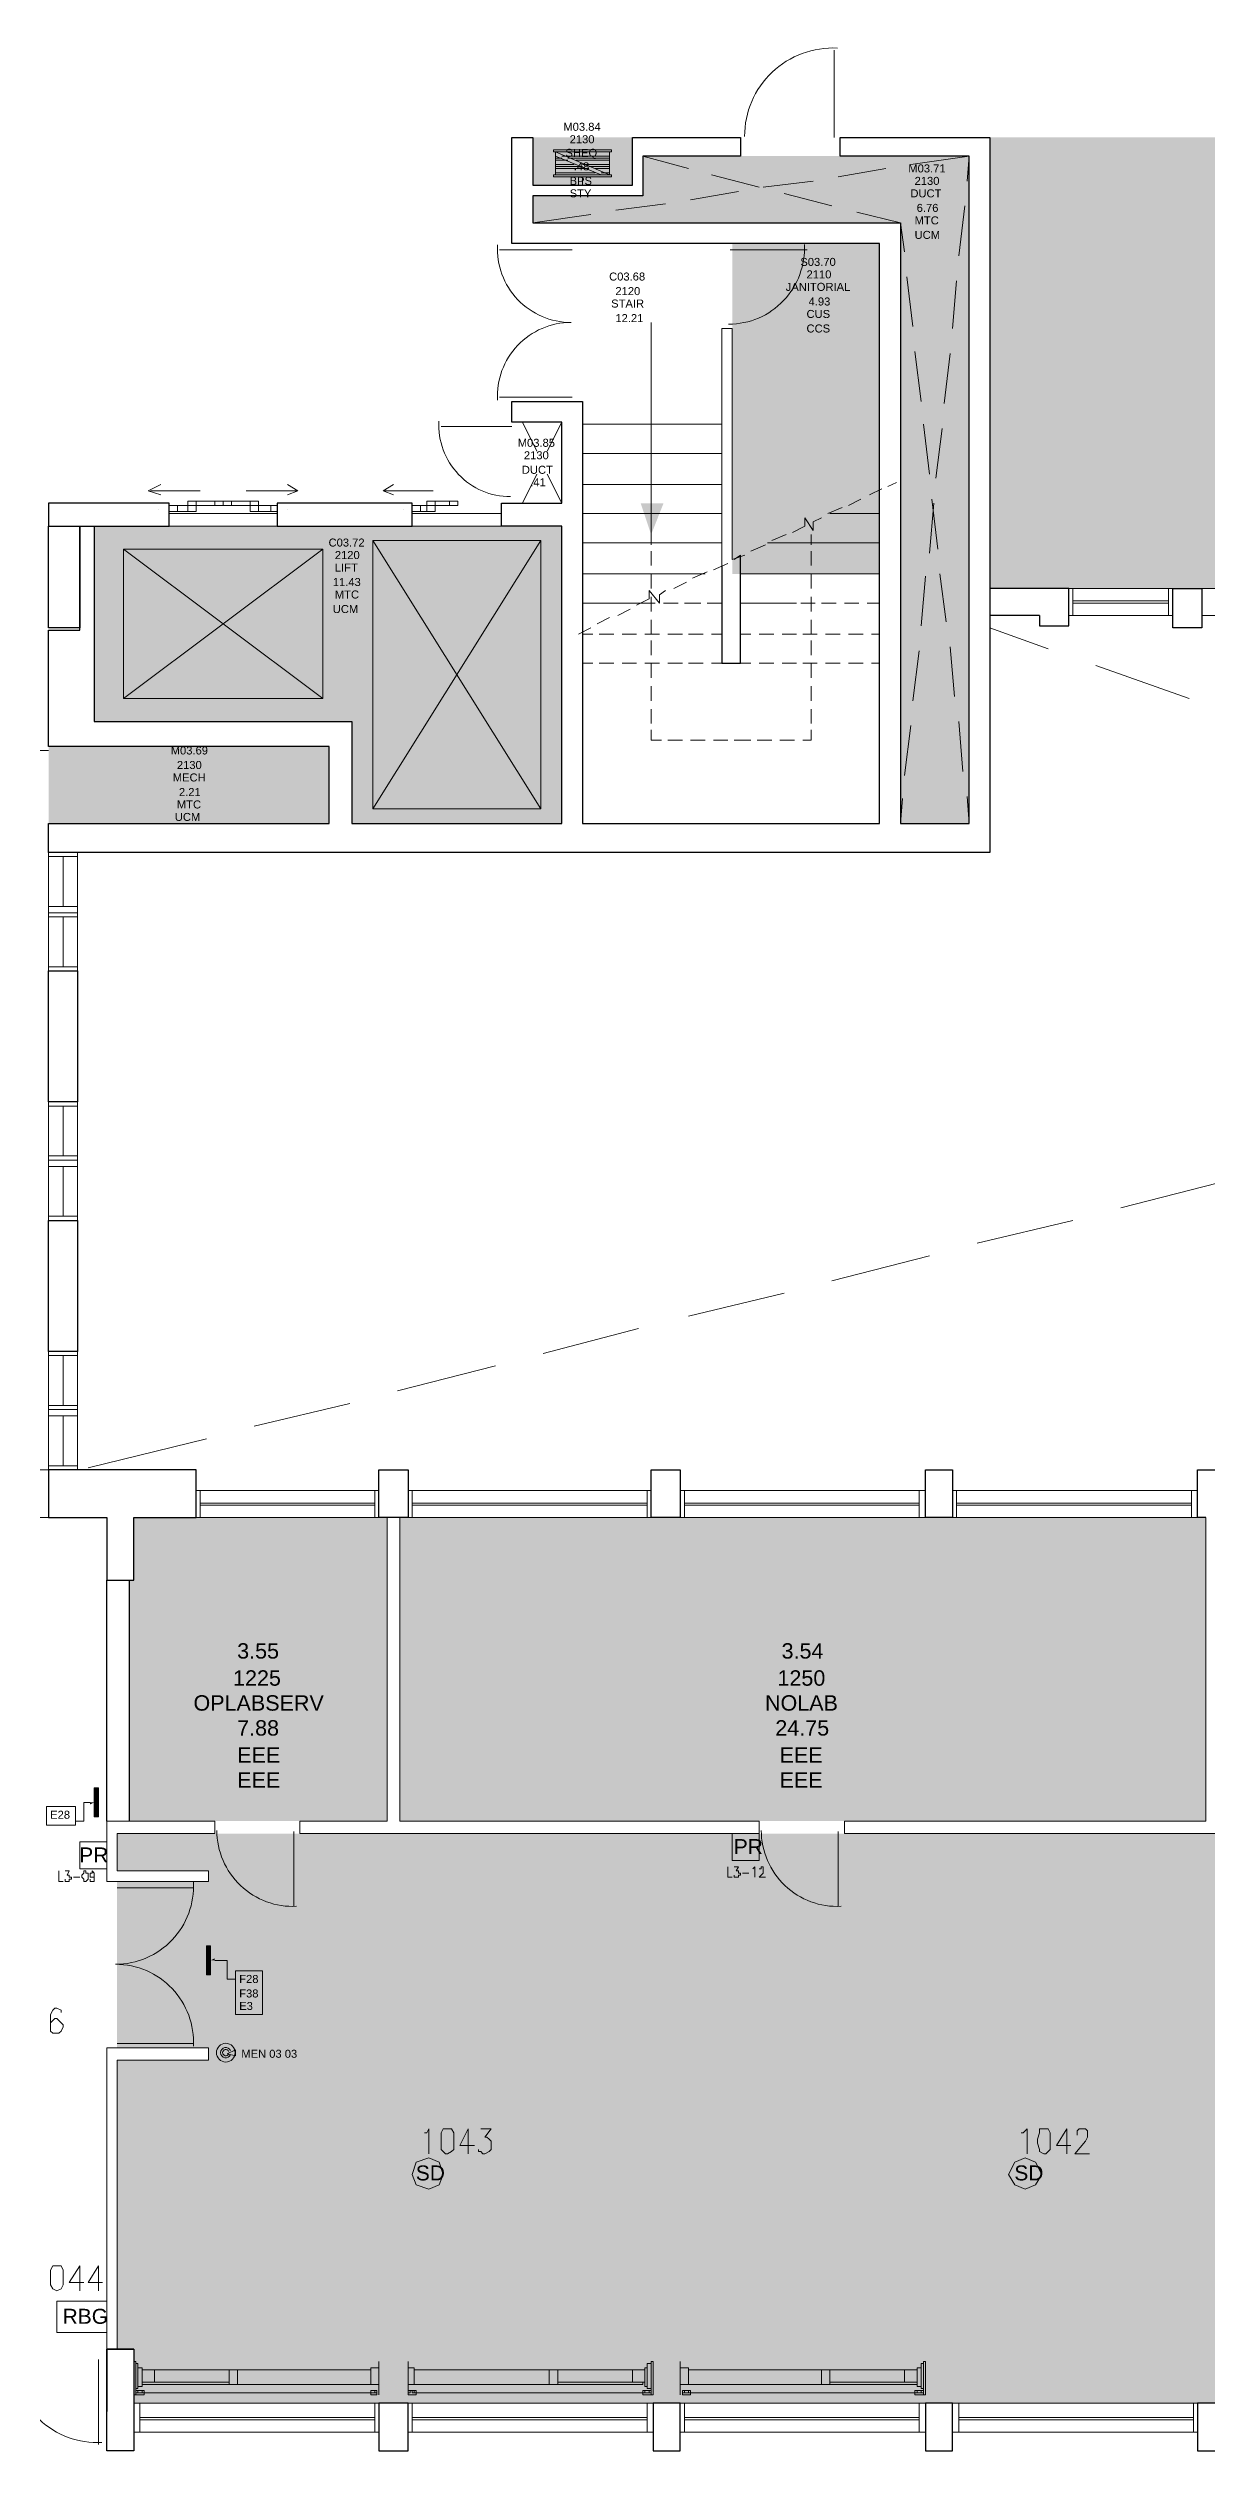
# Model space of a CAD drawing. Header units: millimetres. Extents: x 0.4 to 92.5, y -0.1 to 46.4.
# Drawn here: x 44.24 to 56.04, y 2.71 to 27.18 of the extents above; entities that cross this region are included whole.
import ezdxf

# ---------------------------------------------------------------- set-up
doc = ezdxf.new("R2010")
doc.units = ezdxf.units.MM
for name, color, linetype, true_color in [('PDF_0', 7, 'Continuous', 0xed1f24), ('PDF_014403$_ps_FIRE_ALARM', 7, 'Continuous', 0x37dd00), ('PDF_014403$HL-TMP', 7, 'Continuous', 0x99cde0)]:
    doc.layers.add(name, color=color, linetype=linetype, true_color=true_color)
for name, color, linetype in [('PDF_014403$_ps_TEXTBOLD$FIRE', 2, 'Continuous'), ('PDF_014403$BL', 7, 'Continuous'), ('PDF_014403$BL-ABOVE', 7, 'Continuous'), ('PDF_014403$DR', 7, 'Continuous'), ('PDF_014403$EQ', 7, 'Continuous'), ('PDF_014403$FI', 7, 'Continuous'), ('PDF_014403$FI-DSG', 7, 'Continuous'), ('PDF_014403$PL-STAIR', 7, 'Continuous'), ('PDF_014403$WA', 7, 'Continuous'), ('PDF_014403$WA-COL', 7, 'Continuous'), ('PDF_014403$WA-EXT', 7, 'Continuous'), ('PDF_014403$WN', 7, 'Continuous'), ('PDF_Text', 7, 'Continuous')]:
    doc.layers.add(name, color=color, linetype=linetype)
doc.styles.add('PDF ArialMT', font='arial.ttf')

msp = doc.modelspace()

# ---------------------------------------------------------------- linework, layer by layer
at = {"layer": 'PDF_0', "color": 7, "lineweight": 0}
for points in [[(48.117, 5.379), (48.223, 5.421), (48.265, 5.527), (48.223, 5.654), (48.117, 5.697), (47.99, 5.654), (47.948, 5.527), (47.99, 5.421)], [(54.192, 5.379), (54.298, 5.421), (54.362, 5.527), (54.298, 5.654), (54.192, 5.697), (54.086, 5.654), (54.023, 5.527), (54.086, 5.421)]]:
    msp.add_lwpolyline(points, close=True, dxfattribs=at)
at = {"layer": 'PDF_014403$_ps_FIRE_ALARM', "lineweight": 0}
for points in [[(44.836, 8.639), (44.836, 8.914), (44.561, 8.914), (44.561, 8.639)], [(51.483, 8.724), (51.483, 8.999), (51.208, 8.999), (51.208, 8.724)], [(44.836, 3.919), (44.836, 4.236), (44.328, 4.236), (44.328, 3.919)]]:
    msp.add_lwpolyline(points, close=True, dxfattribs=at)
at = {"layer": 'PDF_014403$_ps_TEXTBOLD$FIRE', "lineweight": 20}
for points in [[(44.349, 8.618), (44.349, 8.512), (44.392, 8.512)], [(44.413, 8.618), (44.455, 8.618), (44.434, 8.575), (44.455, 8.575), (44.455, 8.554), (44.476, 8.554), (44.476, 8.533), (44.455, 8.533), (44.455, 8.512), (44.434, 8.512), (44.413, 8.512), (44.413, 8.533)], [(44.709, 8.575), (44.709, 8.554), (44.688, 8.554), (44.667, 8.554), (44.667, 8.575), (44.667, 8.597), (44.688, 8.597), (44.688, 8.618), (44.709, 8.597), (44.709, 8.575), (44.709, 8.554), (44.709, 8.533), (44.709, 8.512), (44.688, 8.512), (44.667, 8.512), (44.667, 8.533)], [(51.165, 8.66), (51.165, 8.554), (51.208, 8.554)], [(51.229, 8.66), (51.271, 8.66), (51.25, 8.618), (51.271, 8.618), (51.271, 8.597), (51.292, 8.597), (51.292, 8.575), (51.271, 8.575), (51.271, 8.554), (51.25, 8.554), (51.229, 8.554), (51.229, 8.575)], [(51.313, 8.597), (51.377, 8.597)], [(51.419, 8.639), (51.44, 8.66), (51.44, 8.554)], [(51.483, 8.639), (51.504, 8.639), (51.504, 8.66), (51.525, 8.66), (51.525, 8.639), (51.525, 8.618), (51.525, 8.597), (51.483, 8.554), (51.546, 8.554)], [(44.498, 8.554), (44.561, 8.554)], [(44.371, 7.178), (44.371, 7.199), (44.328, 7.221), (44.307, 7.221), (44.286, 7.199), (44.265, 7.157), (44.265, 7.094), (44.265, 7.051), (44.265, 6.988), (44.286, 6.967), (44.307, 6.967), (44.328, 6.967), (44.349, 6.967), (44.371, 6.988), (44.392, 7.03), (44.392, 7.051), (44.371, 7.072), (44.349, 7.094), (44.328, 7.115), (44.307, 7.115), (44.286, 7.094), (44.265, 7.072), (44.265, 7.051)], [(48.075, 5.951), (48.096, 5.951), (48.117, 5.993), (48.117, 5.739)], [(48.519, 5.739), (48.519, 5.993), (48.435, 5.824), (48.583, 5.824)], [(48.646, 5.993), (48.752, 5.993), (48.689, 5.908), (48.71, 5.908), (48.731, 5.887), (48.752, 5.866), (48.752, 5.845), (48.752, 5.824), (48.752, 5.781), (48.731, 5.76), (48.689, 5.739), (48.668, 5.739), (48.646, 5.76), (48.625, 5.76), (48.625, 5.781)], [(54.15, 5.951), (54.171, 5.951), (54.213, 5.993), (54.213, 5.739)], [(54.616, 5.739), (54.616, 5.993), (54.51, 5.824), (54.658, 5.824)], [(54.721, 5.929), (54.721, 5.951), (54.721, 5.972), (54.743, 5.993), (54.764, 5.993), (54.785, 5.993), (54.806, 5.993), (54.827, 5.972), (54.827, 5.951), (54.827, 5.929), (54.827, 5.908), (54.806, 5.866), (54.7, 5.739), (54.848, 5.739)], [(44.561, 4.342), (44.561, 4.596), (44.455, 4.427), (44.603, 4.427)], [(44.752, 4.342), (44.752, 4.596), (44.646, 4.427), (44.794, 4.427)]]:
    msp.add_lwpolyline(points, dxfattribs=at)
for points in [[(44.603, 8.618), (44.603, 8.597), (44.582, 8.575), (44.582, 8.554), (44.603, 8.533), (44.603, 8.512), (44.625, 8.512), (44.646, 8.533), (44.646, 8.554), (44.646, 8.575), (44.646, 8.597), (44.625, 8.597), (44.625, 8.618)], [(48.287, 5.993), (48.265, 5.993), (48.244, 5.951), (48.244, 5.887), (48.244, 5.845), (48.244, 5.781), (48.265, 5.76), (48.287, 5.739), (48.308, 5.739), (48.35, 5.76), (48.371, 5.781), (48.371, 5.845), (48.371, 5.887), (48.371, 5.951), (48.35, 5.993), (48.308, 5.993)], [(54.383, 5.993), (54.34, 5.993), (54.34, 5.951), (54.319, 5.887), (54.319, 5.845), (54.34, 5.781), (54.34, 5.76), (54.383, 5.739), (54.404, 5.739), (54.425, 5.76), (54.446, 5.781), (54.446, 5.845), (54.446, 5.887), (54.446, 5.951), (54.425, 5.993), (54.404, 5.993)], [(44.328, 4.596), (44.286, 4.596), (44.265, 4.554), (44.265, 4.49), (44.265, 4.448), (44.265, 4.405), (44.286, 4.363), (44.328, 4.342), (44.371, 4.363), (44.392, 4.405), (44.392, 4.448), (44.392, 4.49), (44.392, 4.554), (44.371, 4.596)]]:
    msp.add_lwpolyline(points, close=True, dxfattribs=at)
at = {"layer": 'PDF_014403$BL', "lineweight": 9}
for points in [[(50.297, 26.081), (50.763, 25.954)], [(52.287, 25.869), (52.774, 25.954)], [(53.028, 25.996), (53.621, 26.081), (53.6, 25.827)], [(50.784, 25.636), (51.271, 25.721)], [(50.996, 25.89), (51.483, 25.763)], [(51.525, 25.763), (52.033, 25.827)], [(51.737, 25.7), (52.224, 25.573)], [(49.176, 25.403), (49.768, 25.488)], [(50.022, 25.53), (50.53, 25.594)], [(52.478, 25.509), (52.922, 25.403), (52.964, 25.107)], [(53.578, 25.573), (53.515, 25.065)], [(53.049, 24.345), (52.986, 24.853)], [(53.494, 24.811), (53.451, 24.324)], [(53.134, 23.583), (53.07, 24.091)], [(53.43, 24.07), (53.367, 23.562)], [(49.07, 23.371), (49.218, 23.075)], [(49.472, 23.371), (49.324, 23.075)], [(53.219, 22.842), (53.155, 23.35)], [(53.346, 23.308), (53.282, 22.8)], [(49.218, 22.842), (49.07, 22.546)], [(49.324, 22.842), (49.472, 22.546)], [(53.261, 22.546), (53.219, 22.038)], [(53.303, 22.08), (53.24, 22.588)], [(45.471, 22.44), (46.572, 22.44)], [(45.471, 22.313), (46.572, 22.313)], [(47.948, 22.44), (48.858, 22.44)], [(47.948, 22.313), (48.858, 22.313)], [(53.176, 21.805), (53.134, 21.297)], [(53.388, 21.339), (53.324, 21.826)], [(55.695, 21.678), (54.637, 21.678)], [(58.235, 21.678), (55.991, 21.678)], [(54.637, 21.403), (55.695, 21.403)], [(55.991, 21.403), (58.235, 21.403)], [(53.473, 20.577), (53.43, 21.085)], [(53.832, 21.276), (54.425, 21.064)], [(53.113, 21.043), (53.049, 20.535)], [(54.912, 20.895), (55.864, 20.556)], [(53.557, 19.815), (53.515, 20.323)], [(53.028, 20.281), (52.964, 19.773)], [(52.943, 19.54), (52.922, 19.286)], [(53.621, 19.286), (53.6, 19.561)], [(44.244, 18.99), (44.244, 18.376), (44.244, 17.783)], [(44.54, 17.783), (44.54, 18.376), (44.54, 18.99)], [(44.244, 16.45), (44.244, 15.857), (44.244, 15.243)], [(44.54, 15.243), (44.54, 15.857), (44.54, 16.45)], [(55.166, 15.37), (56.161, 15.624)], [(53.705, 15.01), (54.679, 15.243)], [(52.224, 14.629), (53.219, 14.883)], [(50.763, 14.269), (51.737, 14.502)], [(49.281, 13.888), (50.255, 14.142)], [(44.244, 13.909), (44.244, 13.317), (44.244, 12.703)], [(44.54, 12.703), (44.54, 13.317), (44.54, 13.909)], [(47.8, 13.507), (48.795, 13.761)], [(46.339, 13.147), (47.313, 13.38)], [(44.646, 12.724), (45.852, 13.02)], [(47.609, 12.491), (45.747, 12.491)], [(50.382, 12.491), (47.906, 12.491)], [(53.176, 12.491), (50.678, 12.491)], [(55.949, 12.491), (53.451, 12.491)], [(45.747, 12.216), (47.609, 12.216)], [(47.906, 12.216), (50.382, 12.216)], [(50.678, 12.216), (53.176, 12.216)], [(53.451, 12.216), (55.949, 12.216)], [(47.609, 3.199), (45.111, 3.199)], [(50.403, 3.199), (47.906, 3.199)], [(53.176, 3.199), (50.678, 3.199)], [(55.949, 3.199), (53.451, 3.199)], [(45.111, 2.903), (47.609, 2.903)], [(47.906, 2.903), (50.403, 2.903)], [(50.678, 2.903), (53.176, 2.903)], [(53.451, 2.903), (55.949, 2.903)]]:
    msp.add_lwpolyline(points, dxfattribs=at)
at = {"layer": 'PDF_014403$BL-ABOVE', "lineweight": 9}
for points in [[(44.244, 12.703), (44.117, 12.703)], [(44.244, 12.216), (44.117, 12.216)]]:
    msp.add_lwpolyline(points, dxfattribs=at)
at = {"layer": 'PDF_014403$DR', "lineweight": 0}
for points in [[(52.245, 26.271), (52.245, 27.16), (52.245, 26.271)], [(49.578, 25.128), (48.837, 25.128), (49.578, 25.128)], [(51.186, 25.128), (51.97, 25.128), (51.186, 25.128)], [(49.578, 23.625), (48.837, 23.625), (49.578, 23.625)], [(48.964, 23.329), (48.244, 23.329), (48.964, 23.329)], [(45.387, 22.63), (45.26, 22.673), (45.387, 22.736)], [(45.281, 22.673), (45.789, 22.673)], [(45.662, 22.524), (45.556, 22.524)], [(45.747, 22.567), (45.937, 22.567)], [(45.937, 22.524), (45.747, 22.524)], [(46.297, 22.567), (46.106, 22.567)], [(46.106, 22.524), (46.297, 22.524)], [(46.678, 22.63), (46.784, 22.673), (46.255, 22.673)], [(46.382, 22.524), (46.509, 22.524)], [(46.784, 22.673), (46.678, 22.736)], [(47.652, 22.673), (47.757, 22.736)], [(47.757, 22.63), (47.652, 22.673), (48.16, 22.673)], [(48.096, 22.524), (48.033, 22.524)], [(48.181, 22.567), (48.329, 22.567)], [(48.329, 22.524), (48.181, 22.524)], [(45.365, 22.482), (45.365, 22.482)], [(45.556, 22.461), (45.662, 22.461)], [(46.509, 22.461), (46.382, 22.461)], [(46.678, 22.482), (46.678, 22.482)], [(47.863, 22.482), (47.863, 22.482)], [(48.033, 22.461), (48.096, 22.461)], [(44.244, 20.027), (43.545, 20.027), (44.244, 20.027)], [(46.741, 9.02), (46.741, 8.258), (46.741, 9.02)], [(52.287, 9.02), (52.287, 8.258), (52.287, 9.02)], [(44.942, 8.448), (45.725, 8.448), (44.942, 8.448)], [(44.942, 6.861), (45.725, 6.861), (44.942, 6.861)], [(44.752, 3.643), (44.752, 2.776), (44.752, 3.643)]]:
    msp.add_lwpolyline(points, dxfattribs=at)
for points in [[(48.817, 25.177, 0.429411), (49.567, 24.387, 0.429411), (48.817, 23.597)], [(45.719, 6.833, 0.429403), (44.927, 7.668, 0.429403), (45.719, 8.503)], [(42.982, 2.798, 0.429403), (43.884, 3.654, 0.429403), (44.785, 2.798)]]:
    msp.add_lwpolyline(points, format="xyb", dxfattribs=at)
for points in [[(45.471, 22.461), (45.556, 22.461), (45.556, 22.524), (45.471, 22.524)], [(45.662, 22.524), (45.747, 22.524), (45.747, 22.567), (45.662, 22.567)], [(45.662, 22.461), (45.747, 22.461), (45.747, 22.524), (45.662, 22.524)], [(45.937, 22.524), (46.022, 22.524), (46.022, 22.567), (45.937, 22.567)], [(46.106, 22.524), (46.022, 22.524), (46.022, 22.567), (46.106, 22.567)], [(46.382, 22.524), (46.297, 22.524), (46.297, 22.567), (46.382, 22.567)], [(46.382, 22.461), (46.297, 22.461), (46.297, 22.524), (46.382, 22.524)], [(46.572, 22.461), (46.509, 22.461), (46.509, 22.524), (46.572, 22.524)], [(47.948, 22.461), (48.033, 22.461), (48.033, 22.524), (47.948, 22.524)], [(48.096, 22.524), (48.181, 22.524), (48.181, 22.567), (48.096, 22.567)], [(48.096, 22.461), (48.181, 22.461), (48.181, 22.524), (48.096, 22.524)], [(48.329, 22.524), (48.414, 22.524), (48.414, 22.567), (48.329, 22.567)]]:
    msp.add_lwpolyline(points, close=True, dxfattribs=at)
for centre, radius, start, end in [((52.234, 26.282), 0.9, 87.0437, 179.9995), ((51.171, 25.142), 0.773, 270.0146, 2.9698), ((48.949, 23.343), 0.73, 177.0447, 270), ((46.731, 9.03), 0.773, 179.9993, 272.9553), ((52.277, 9.03), 0.773, 179.9993, 272.9553)]:
    msp.add_arc(centre, radius, start, end, dxfattribs=at)
at = {"layer": 'PDF_014403$EQ', "lineweight": 9}
msp.add_lwpolyline([(45.006, 22.08), (47.038, 22.08), (47.038, 20.556), (45.006, 20.556)], close=True, dxfattribs=at)
for points in [[(47.038, 22.08), (45.006, 20.556)], [(45.006, 22.08), (47.038, 20.556)], [(49.26, 19.434), (47.546, 22.165), (47.546, 19.434), (49.26, 19.434), (49.26, 22.165)], [(47.546, 22.165), (49.26, 22.165), (47.546, 19.434)]]:
    msp.add_lwpolyline(points, dxfattribs=at)
at = {"layer": 'PDF_014403$FI', "lineweight": 9}
for points in [[(49.98, 26.144), (49.98, 26.123), (49.387, 26.123), (49.387, 26.144)], [(49.98, 25.869), (49.387, 25.869), (49.387, 25.89), (49.408, 25.89), (49.959, 25.89), (49.98, 25.89)], [(46.149, 6.734), (46.064, 6.755), (46.149, 6.797)], [(45.111, 3.284), (45.133, 3.284), (45.133, 3.622), (45.111, 3.622)], [(45.196, 3.411), (45.196, 3.389), (47.525, 3.389), (47.525, 3.538), (45.196, 3.538), (45.323, 3.538), (45.323, 3.411)], [(46.085, 3.411), (45.323, 3.411), (45.323, 3.538), (46.085, 3.538)], [(46.085, 3.389), (46.17, 3.389), (46.17, 3.538), (46.085, 3.538)], [(47.525, 3.389), (47.609, 3.389), (47.609, 3.559), (47.525, 3.559)], [(47.969, 3.389), (47.906, 3.389), (47.906, 3.559), (47.969, 3.559)], [(49.43, 3.389), (49.345, 3.389), (49.345, 3.538), (49.43, 3.538)], [(49.43, 3.411), (50.192, 3.411), (50.192, 3.538), (49.43, 3.538)], [(50.403, 3.284), (50.382, 3.284), (50.382, 3.622), (50.403, 3.622)], [(50.763, 3.389), (50.678, 3.389), (50.678, 3.559), (50.763, 3.559)], [(53.092, 3.411), (53.092, 3.389), (50.763, 3.389), (50.763, 3.538), (53.092, 3.538), (52.964, 3.538), (52.964, 3.411)], [(52.202, 3.389), (52.118, 3.389), (52.118, 3.538), (52.202, 3.538)], [(52.202, 3.411), (52.964, 3.411), (52.964, 3.538), (52.202, 3.538)], [(53.176, 3.284), (53.155, 3.284), (53.155, 3.622), (53.176, 3.622)], [(45.196, 3.305), (45.154, 3.305), (45.154, 3.326), (45.196, 3.326), (45.196, 3.305), (45.217, 3.305), (45.217, 3.326), (45.133, 3.326), (45.133, 3.284), (45.217, 3.284), (45.217, 3.305)], [(45.154, 3.305), (45.133, 3.305), (45.133, 3.326), (45.154, 3.326)], [(47.525, 3.305), (47.567, 3.305), (47.567, 3.326), (47.525, 3.326), (47.525, 3.305), (47.525, 3.326), (47.588, 3.326), (47.588, 3.284), (47.525, 3.284)], [(47.567, 3.305), (47.588, 3.305), (47.588, 3.326), (47.567, 3.326)], [(47.969, 3.305), (47.948, 3.305), (47.948, 3.326), (47.969, 3.326), (47.969, 3.305), (47.99, 3.305), (47.99, 3.326), (47.906, 3.326), (47.906, 3.284), (47.99, 3.284), (47.99, 3.305)], [(47.927, 3.305), (47.906, 3.305), (47.906, 3.326), (47.927, 3.326)], [(50.319, 3.305), (50.361, 3.305), (50.361, 3.326), (50.319, 3.326), (50.319, 3.305), (50.297, 3.305), (50.297, 3.326), (50.382, 3.326), (50.382, 3.284), (50.297, 3.284), (50.297, 3.305)], [(50.361, 3.305), (50.382, 3.305), (50.382, 3.326), (50.361, 3.326)], [(50.763, 3.305), (50.721, 3.305), (50.721, 3.326), (50.763, 3.326), (50.763, 3.305), (50.784, 3.305), (50.784, 3.326), (50.7, 3.326), (50.7, 3.284), (50.784, 3.284), (50.784, 3.305)], [(50.721, 3.305), (50.7, 3.305), (50.7, 3.326), (50.721, 3.326)], [(53.092, 3.305), (53.134, 3.305), (53.134, 3.326), (53.092, 3.326), (53.092, 3.305), (53.07, 3.305), (53.07, 3.326), (53.155, 3.326), (53.155, 3.284), (53.07, 3.284), (53.07, 3.305)], [(53.134, 3.305), (53.155, 3.305), (53.155, 3.326), (53.134, 3.326)]]:
    msp.add_lwpolyline(points, close=True, dxfattribs=at)
for points in [[(49.408, 25.89), (49.408, 26.123), (49.959, 26.123), (49.959, 25.89), (49.408, 26.123)], [(49.874, 25.89), (49.408, 26.081)], [(49.408, 26.059), (49.472, 26.059)], [(49.535, 26.038), (49.408, 26.038)], [(49.408, 25.996), (49.599, 25.996)], [(49.684, 25.975), (49.408, 25.975)], [(49.408, 25.954), (49.747, 25.954)], [(49.959, 26.081), (49.472, 26.081)], [(49.535, 26.059), (49.959, 26.059)], [(49.959, 26.038), (49.62, 26.038)], [(49.684, 25.996), (49.959, 25.996)], [(49.959, 25.975), (49.747, 25.975)], [(49.811, 25.954), (49.959, 25.954)], [(49.811, 25.911), (49.408, 25.911)], [(49.684, 25.869), (49.684, 25.784)], [(49.959, 25.911), (49.874, 25.911)], [(45.133, 3.347), (45.154, 3.347), (45.154, 3.601), (45.133, 3.601)], [(45.154, 3.559), (45.196, 3.559), (45.196, 3.368), (45.154, 3.368)], [(46.17, 3.495), (46.17, 3.432)], [(47.609, 3.622), (47.609, 3.284), (47.609, 3.622)], [(47.906, 3.622), (47.906, 3.284), (47.906, 3.622)], [(50.297, 3.411), (50.297, 3.389), (47.969, 3.389), (47.969, 3.538), (50.297, 3.538)], [(49.345, 3.495), (49.345, 3.432)], [(50.319, 3.538), (50.192, 3.538), (50.192, 3.411), (50.319, 3.411)], [(50.34, 3.559), (50.319, 3.559), (50.319, 3.368), (50.34, 3.368)], [(50.382, 3.347), (50.34, 3.347), (50.34, 3.601), (50.382, 3.601)], [(50.678, 3.622), (50.678, 3.284), (50.678, 3.622)], [(52.118, 3.495), (52.118, 3.432)], [(53.134, 3.559), (53.092, 3.559), (53.092, 3.368), (53.134, 3.368)], [(53.155, 3.347), (53.134, 3.347), (53.134, 3.601), (53.155, 3.601)], [(45.217, 3.305), (47.525, 3.305)], [(50.297, 3.305), (47.99, 3.305)], [(53.07, 3.305), (50.784, 3.305)]]:
    msp.add_lwpolyline(points, dxfattribs=at)
msp.add_circle((46.049, 6.768), 0.0953, dxfattribs=at)
msp.add_circle((46.049, 6.768), 0.0953, dxfattribs=at)
for radius, start, end in [(0.0529, 22.7694, 337.2306), (0.0318, 22.7697, 337.2303)]:
    msp.add_arc((46.049, 6.768), radius, start, end, dxfattribs=at)
at = {"layer": 'PDF_014403$FI-DSG', "lineweight": 9}
for points in [[(44.667, 9.316), (44.603, 9.316), (44.603, 9.126), (44.519, 9.126)], [(45.937, 7.707), (46.064, 7.707), (46.064, 7.517), (46.149, 7.517)]]:
    msp.add_lwpolyline(points, dxfattribs=at)
for points in [[(44.752, 9.168), (44.752, 9.464), (44.709, 9.464), (44.709, 9.168)], [(44.222, 9.274), (44.519, 9.274), (44.519, 9.083), (44.222, 9.083)], [(45.895, 7.559), (45.895, 7.856), (45.852, 7.856), (45.852, 7.559)], [(46.149, 7.602), (46.424, 7.602), (46.424, 7.157), (46.149, 7.157)]]:
    msp.add_lwpolyline(points, close=True, dxfattribs=at)
at = {"layer": 'PDF_014403$FI-DSG', "transparency": 33554559}
for points in [[(44.667, 9.316), (44.709, 9.316), (44.667, 9.295)], [(44.752, 9.464), (44.709, 9.464), (44.752, 9.168)], [(44.709, 9.464), (44.752, 9.168), (44.709, 9.168)], [(45.895, 7.856), (45.852, 7.856), (45.895, 7.559)], [(45.852, 7.856), (45.895, 7.559), (45.852, 7.559)], [(45.937, 7.707), (45.895, 7.707), (45.937, 7.729)]]:
    msp.add_solid(points, dxfattribs=at)
at = {"layer": 'PDF_014403$HL-TMP', "color": 73, "true_color": 0x99cc66, "transparency": 33554559}
for points in [[(50.192, 26.271), (49.176, 26.271), (50.192, 25.784)], [(49.176, 26.271), (50.192, 25.784), (49.176, 25.784)]]:
    msp.add_solid(points, dxfattribs=at)
at = {"layer": 'PDF_014403$HL-TMP', "transparency": 33554559}
for points in [[(61.072, 26.271), (53.832, 26.271), (61.072, 21.678)], [(53.832, 26.271), (61.072, 21.678), (53.832, 21.678)]]:
    msp.add_solid(points, dxfattribs=at)
at = {"layer": 'PDF_014403$HL-TMP', "color": 191, "true_color": 0xbb77ff, "transparency": 33554559}
for points in [[(53.621, 26.081), (50.297, 26.081), (53.621, 25.678)], [(50.297, 26.081), (53.621, 25.678), (50.297, 25.678)], [(53.621, 25.678), (49.176, 25.678), (53.621, 25.403)], [(49.176, 25.678), (53.621, 25.403), (49.176, 25.403)], [(53.621, 25.403), (52.922, 25.403), (53.621, 19.286)], [(52.922, 25.403), (53.621, 19.286), (52.922, 19.286)], [(49.472, 22.313), (44.709, 22.313), (49.472, 20.323)], [(44.709, 22.313), (49.472, 20.323), (44.709, 20.323)], [(49.472, 20.323), (47.334, 20.323), (49.472, 19.286)], [(47.334, 20.323), (49.472, 19.286), (47.334, 19.286)], [(47.101, 20.069), (44.244, 20.069), (47.101, 19.286)], [(44.244, 20.069), (47.101, 19.286), (44.244, 19.286)]]:
    msp.add_solid(points, dxfattribs=at)
at = {"layer": 'PDF_014403$HL-TMP', "color": 33, "true_color": 0xff9d3c, "transparency": 33554559}
for points in [[(52.71, 25.192), (51.208, 25.192), (52.71, 21.826)], [(51.208, 25.192), (52.71, 21.826), (51.208, 21.826)]]:
    msp.add_solid(points, dxfattribs=at)
at = {"layer": 'PDF_014403$HL-TMP', "color": 16, "true_color": 0x800000, "transparency": 33554559}
for points in [[(47.694, 12.216), (45.111, 12.216), (47.694, 11.581)], [(45.111, 12.216), (47.694, 11.581), (45.111, 11.581)], [(56.034, 12.216), (47.821, 12.216), (56.034, 9.126)], [(47.821, 12.216), (56.034, 9.126), (47.821, 9.126)], [(45.069, 11.581), (45.111, 11.581), (45.111, 11.581)], [(47.694, 11.581), (45.069, 11.581), (47.694, 9.126)], [(45.069, 11.581), (47.694, 9.126), (45.069, 9.126)], [(45.069, 9.126), (47.694, 9.126), (47.694, 9.126)], [(47.694, 9.126), (47.694, 9.126), (45.069, 9.126)], [(44.942, 8.999), (69.919, 8.999), (69.919, 8.999)], [(69.919, 8.999), (44.942, 8.999), (69.919, 8.618)], [(44.942, 8.999), (69.919, 8.618), (44.942, 8.618)], [(69.919, 8.618), (44.942, 8.618), (45.874, 8.618)], [(44.942, 8.618), (69.919, 8.618), (69.919, 8.618)], [(69.919, 8.618), (45.874, 8.618), (69.919, 8.512)], [(45.874, 8.618), (69.919, 8.512), (45.874, 8.512)], [(69.919, 8.512), (44.942, 8.512), (69.919, 6.818)], [(44.942, 8.512), (69.919, 6.818), (44.942, 6.818)], [(69.919, 6.818), (44.942, 6.818), (45.874, 6.818)], [(44.942, 6.818), (69.919, 6.818), (69.919, 6.818)], [(69.919, 6.691), (44.942, 6.691), (69.919, 3.749)], [(44.942, 6.691), (69.919, 3.749), (44.942, 3.749)], [(69.919, 6.818), (45.874, 6.818), (69.919, 6.691)], [(45.874, 6.818), (69.919, 6.691), (45.874, 6.691)], [(69.919, 3.749), (44.942, 3.749), (45.111, 3.749)], [(44.942, 3.749), (69.919, 3.749), (69.919, 3.749)], [(69.919, 3.749), (45.111, 3.749), (69.919, 3.199)], [(45.111, 3.749), (69.919, 3.199), (45.111, 3.199)]]:
    msp.add_solid(points, dxfattribs=at)
at = {"layer": 'PDF_014403$PL-STAIR', "lineweight": 9}
for points in [[(50.382, 22.122), (50.382, 22.228), (50.382, 23.35), (50.382, 24.387)], [(49.684, 23.35), (51.102, 23.35)], [(49.684, 23.054), (51.102, 23.054)], [(52.88, 22.757), (52.795, 22.715)], [(49.684, 22.736), (51.102, 22.736)], [(52.52, 22.588), (52.393, 22.524)], [(52.732, 22.694), (52.605, 22.63)], [(49.684, 22.44), (51.102, 22.44)], [(52.118, 22.397), (52.033, 22.355), (52.033, 22.27), (51.948, 22.397), (51.948, 22.313), (51.821, 22.249)], [(52.329, 22.503), (52.181, 22.44)], [(52.202, 22.44), (52.71, 22.44)], [(49.684, 22.143), (51.102, 22.143)], [(50.382, 22.059), (50.382, 21.911)], [(51.546, 22.122), (51.398, 22.059)], [(51.567, 22.143), (52.71, 22.143)], [(51.758, 22.228), (51.61, 22.165)], [(52.012, 22.122), (52.012, 22.228)], [(52.012, 21.911), (52.012, 22.059)], [(49.684, 21.826), (50.932, 21.826)], [(50.382, 21.826), (50.382, 21.678)], [(50.954, 21.847), (50.805, 21.784)], [(51.165, 21.932), (51.017, 21.868)], [(51.335, 22.016), (51.208, 21.974)], [(51.292, 22.016), (51.229, 21.974)], [(51.292, 21.826), (52.71, 21.826)], [(52.012, 21.678), (52.012, 21.826)], [(50.53, 21.657), (50.467, 21.614), (50.467, 21.53), (50.361, 21.657), (50.361, 21.572), (50.234, 21.508)], [(50.382, 21.593), (50.382, 21.445)], [(50.742, 21.741), (50.615, 21.678)], [(52.012, 21.445), (52.012, 21.593)], [(49.684, 21.53), (50.276, 21.53), (50.424, 21.53)], [(49.959, 21.381), (49.832, 21.318)], [(50.17, 21.466), (50.043, 21.403)], [(50.382, 21.36), (50.382, 21.212)], [(50.509, 21.53), (50.657, 21.53)], [(50.721, 21.53), (50.89, 21.53)], [(50.954, 21.53), (51.102, 21.53)], [(51.864, 21.53), (51.292, 21.53)], [(51.906, 21.53), (52.054, 21.53)], [(52.012, 21.212), (52.012, 21.36)], [(52.118, 21.53), (52.266, 21.53)], [(52.351, 21.53), (52.499, 21.53)], [(52.583, 21.53), (52.71, 21.53)], [(49.768, 21.276), (49.641, 21.212)], [(49.684, 21.212), (49.789, 21.212)], [(49.853, 21.212), (50.001, 21.212)], [(50.086, 21.212), (50.234, 21.212)], [(50.319, 21.212), (50.467, 21.212)], [(50.382, 21.149), (50.382, 21)], [(50.551, 21.212), (50.7, 21.212)], [(50.763, 21.212), (50.911, 21.212)], [(50.996, 21.212), (51.102, 21.212)], [(51.292, 21.212), (51.398, 21.212)], [(51.483, 21.212), (51.631, 21.212)], [(51.716, 21.212), (51.864, 21.212)], [(51.927, 21.212), (52.075, 21.212)], [(52.012, 21), (52.012, 21.149)], [(52.16, 21.212), (52.308, 21.212)], [(52.393, 21.212), (52.541, 21.212)], [(52.626, 21.212), (52.71, 21.212)], [(49.684, 20.916), (49.789, 20.916)], [(49.853, 20.916), (50.001, 20.916)], [(50.086, 20.916), (50.234, 20.916)], [(50.319, 20.916), (50.467, 20.916)], [(50.382, 20.916), (50.382, 20.768)], [(50.551, 20.916), (50.7, 20.916)], [(50.763, 20.916), (50.911, 20.916)], [(50.996, 20.916), (51.102, 20.916)], [(51.292, 20.916), (51.398, 20.916)], [(51.483, 20.916), (51.631, 20.916)], [(51.716, 20.916), (51.864, 20.916)], [(51.927, 20.916), (52.075, 20.916)], [(52.012, 20.768), (52.012, 20.916)], [(52.16, 20.916), (52.308, 20.916)], [(52.393, 20.916), (52.541, 20.916)], [(52.626, 20.916), (52.71, 20.916)], [(50.382, 20.683), (50.382, 20.535)], [(52.012, 20.535), (52.012, 20.683)], [(50.382, 20.45), (50.382, 20.302)], [(52.012, 20.302), (52.012, 20.45)], [(50.382, 20.238), (50.382, 20.133), (50.488, 20.133)], [(50.551, 20.133), (50.7, 20.133)], [(50.784, 20.133), (50.932, 20.133)], [(51.017, 20.133), (51.165, 20.133)], [(51.229, 20.133), (51.398, 20.133)], [(51.462, 20.133), (51.61, 20.133)], [(51.694, 20.133), (51.843, 20.133)], [(51.927, 20.133), (52.012, 20.133), (52.012, 20.238)]]:
    msp.add_lwpolyline(points, dxfattribs=at)
at = {"layer": 'PDF_014403$PL-STAIR', "transparency": 33554559}
msp.add_solid([(50.276, 22.546), (50.382, 22.228), (50.509, 22.546)], dxfattribs=at)
at = {"layer": 'PDF_014403$WA', "lineweight": 20}
for points in [[(51.102, 21.911), (51.102, 24.324), (51.208, 24.324), (51.208, 21.974)], [(49.684, 19.286), (49.684, 23.583)], [(49.472, 21.276), (49.472, 19.286)], [(56.14, 12.216), (56.14, 9.126), (57.05, 9.126), (57.05, 8.999), (52.351, 8.999), (52.351, 9.126)], [(56.034, 12.216), (56.034, 9.126), (52.351, 9.126), (52.351, 8.999)], [(44.836, 8.512), (45.874, 8.512), (45.874, 8.618), (45.874, 8.512), (44.836, 8.512), (44.836, 9.126), (45.937, 9.126), (45.937, 8.999), (44.942, 8.999), (45.937, 8.999), (45.937, 9.126), (45.069, 9.126)], [(44.836, 3.749), (44.836, 6.818), (45.874, 6.818), (45.874, 6.691), (45.874, 6.818)], [(44.942, 3.749), (44.942, 6.691), (45.874, 6.691)]]:
    msp.add_lwpolyline(points, dxfattribs=at)
for points in [[(46.805, 9.126), (46.805, 8.999), (51.483, 8.999), (51.483, 9.126), (47.821, 9.126), (47.821, 12.216), (47.821, 9.126), (51.483, 9.126), (51.483, 8.999), (46.805, 8.999), (46.805, 9.126), (47.694, 9.126), (47.694, 12.216), (47.694, 9.126)], [(45.874, 8.618), (44.942, 8.618), (44.942, 8.999), (44.942, 8.618)]]:
    msp.add_lwpolyline(points, close=True, dxfattribs=at)
at = {"layer": 'PDF_014403$WA-COL', "lineweight": 25}
for points in [[(44.561, 22.313), (44.561, 21.276), (44.244, 21.276), (44.244, 22.313)], [(55.695, 21.678), (55.991, 21.678), (55.991, 21.276), (55.695, 21.276)], [(47.609, 12.703), (47.906, 12.703), (47.906, 12.216), (47.609, 12.216)], [(50.382, 12.703), (50.678, 12.703), (50.678, 12.216), (50.382, 12.216)], [(53.176, 12.703), (53.451, 12.703), (53.451, 12.216), (53.176, 12.216)], [(47.609, 3.199), (47.609, 2.712), (47.906, 2.712), (47.906, 3.199)], [(50.403, 3.199), (50.403, 2.712), (50.678, 2.712), (50.678, 3.199)], [(53.176, 3.199), (53.176, 2.712), (53.451, 2.712), (53.451, 3.199)], [(55.949, 3.199), (55.949, 2.712), (56.245, 2.712), (56.245, 3.199)]]:
    msp.add_lwpolyline(points, close=True, dxfattribs=at)
for points in [[(54.34, 21.403), (54.34, 21.297), (54.637, 21.297), (54.637, 21.678)], [(44.836, 12.216), (44.836, 11.581), (45.111, 11.581), (45.111, 12.216), (45.747, 12.216), (45.747, 12.703), (44.244, 12.703), (44.244, 12.216), (44.836, 12.216), (44.836, 11.581), (45.111, 11.581)], [(56.034, 12.216), (55.949, 12.216), (55.949, 12.703), (56.224, 12.703), (56.224, 12.216), (56.14, 12.216)], [(45.111, 3.749), (45.111, 2.712), (44.836, 2.712), (44.836, 3.749), (45.111, 3.749), (44.836, 3.749), (44.836, 3.114)]]:
    msp.add_lwpolyline(points, dxfattribs=at)
at = {"layer": 'PDF_014403$WA-EXT', "lineweight": 25}
for points in [[(44.709, 22.313), (44.709, 20.323), (47.334, 20.323), (47.334, 19.286), (49.472, 19.286), (49.472, 22.313), (48.858, 22.313), (48.858, 22.546), (49.472, 22.546), (49.472, 23.371), (48.964, 23.371), (48.964, 23.583), (49.684, 23.583), (49.684, 19.286), (52.71, 19.286), (52.71, 25.192), (48.964, 25.192), (48.964, 26.271), (49.176, 26.271), (49.176, 25.784), (50.192, 25.784), (50.192, 26.102), (50.192, 26.271), (51.292, 26.271), (51.292, 26.081), (50.297, 26.081), (50.297, 25.678), (49.176, 25.678), (49.176, 25.403), (52.922, 25.403), (52.922, 19.286), (53.621, 19.286), (53.621, 26.081), (52.308, 26.081), (52.308, 26.271), (53.832, 26.271), (53.832, 18.99), (52.71, 18.99), (44.244, 18.99), (44.244, 19.286), (47.101, 19.286), (47.101, 20.069), (44.244, 20.069), (44.244, 21.254), (44.561, 21.254), (44.561, 22.313), (45.471, 22.313), (45.471, 22.546), (44.244, 22.546), (44.244, 22.313)], [(51.102, 21.911), (51.102, 20.916), (51.292, 20.916), (51.292, 22.016)], [(54.637, 21.678), (53.832, 21.678)], [(54.34, 21.403), (53.832, 21.403)], [(44.836, 9.126), (44.836, 11.581)], [(45.069, 9.126), (45.069, 11.581)]]:
    msp.add_lwpolyline(points, dxfattribs=at)
for points in [[(47.948, 22.313), (47.948, 22.546), (46.572, 22.546), (46.572, 22.313)], [(44.244, 17.783), (44.54, 17.783), (44.54, 16.45), (44.244, 16.45)], [(44.244, 15.243), (44.54, 15.243), (44.54, 13.909), (44.244, 13.909)]]:
    msp.add_lwpolyline(points, close=True, dxfattribs=at)
at = {"layer": 'PDF_014403$WN', "lineweight": 0}
for points in [[(54.637, 21.678), (54.637, 21.403)], [(54.679, 21.678), (54.679, 21.403)], [(54.679, 21.551), (55.653, 21.551)], [(55.653, 21.403), (55.653, 21.678)], [(55.695, 21.403), (55.695, 21.678)], [(55.991, 21.678), (55.991, 21.403)], [(54.679, 21.53), (55.653, 21.53)], [(44.54, 18.99), (44.244, 18.99)], [(44.54, 18.947), (44.244, 18.947)], [(44.244, 18.439), (44.54, 18.439)], [(44.54, 18.333), (44.244, 18.333)], [(44.244, 17.825), (44.54, 17.825)], [(44.244, 17.783), (44.54, 17.783)], [(44.54, 16.45), (44.244, 16.45)], [(44.54, 16.407), (44.244, 16.407)], [(44.244, 15.899), (44.54, 15.899)], [(44.54, 15.793), (44.244, 15.793)], [(44.244, 15.285), (44.54, 15.285)], [(44.244, 15.243), (44.54, 15.243)], [(44.54, 13.909), (44.244, 13.909)], [(44.54, 13.867), (44.244, 13.867)], [(44.244, 13.359), (44.54, 13.359)], [(44.54, 13.253), (44.244, 13.253)], [(44.244, 12.745), (44.54, 12.745)], [(44.244, 12.703), (44.54, 12.703)], [(45.747, 12.491), (45.747, 12.216)], [(45.789, 12.491), (45.789, 12.216)], [(47.567, 12.216), (47.567, 12.491)], [(47.609, 12.216), (47.609, 12.491)], [(47.906, 12.491), (47.906, 12.216)], [(47.948, 12.491), (47.948, 12.216)], [(50.34, 12.216), (50.34, 12.491)], [(50.382, 12.216), (50.382, 12.491)], [(50.678, 12.491), (50.678, 12.216)], [(50.721, 12.491), (50.721, 12.216)], [(53.113, 12.216), (53.113, 12.491)], [(53.176, 12.216), (53.176, 12.491)], [(53.451, 12.491), (53.451, 12.216)], [(53.494, 12.491), (53.494, 12.216)], [(55.886, 12.216), (55.886, 12.491)], [(55.949, 12.216), (55.949, 12.491)], [(45.789, 12.364), (47.567, 12.364)], [(45.789, 12.343), (47.567, 12.343)], [(47.948, 12.364), (50.34, 12.364)], [(47.948, 12.343), (50.34, 12.343)], [(50.721, 12.364), (53.113, 12.364)], [(50.721, 12.343), (53.113, 12.343)], [(53.494, 12.364), (55.886, 12.364)], [(53.494, 12.343), (55.886, 12.343)], [(45.111, 3.199), (45.111, 2.903)], [(45.175, 3.199), (45.175, 2.903)], [(47.567, 2.903), (47.567, 3.199)], [(47.609, 2.903), (47.609, 3.199)], [(47.906, 3.199), (47.906, 2.903)], [(47.948, 3.199), (47.948, 2.903)], [(50.34, 2.903), (50.34, 3.199)], [(50.403, 2.903), (50.403, 3.199)], [(50.678, 3.199), (50.678, 2.903)], [(50.721, 3.199), (50.721, 2.903)], [(53.113, 2.903), (53.113, 3.199)], [(53.176, 2.903), (53.176, 3.199)], [(53.451, 3.199), (53.451, 2.903)], [(53.515, 3.199), (53.515, 2.903)], [(55.907, 2.903), (55.907, 3.199)], [(55.949, 2.903), (55.949, 3.199)], [(45.175, 3.051), (47.567, 3.051)], [(45.175, 3.03), (47.567, 3.03)], [(47.948, 3.051), (50.34, 3.051)], [(47.948, 3.03), (50.34, 3.03)], [(50.721, 3.051), (53.113, 3.051)], [(50.721, 3.03), (53.113, 3.03)], [(53.515, 3.051), (55.907, 3.051)], [(53.515, 3.03), (55.907, 3.03)], [(44.984, 2.712), (44.879, 2.712)]]:
    msp.add_lwpolyline(points, dxfattribs=at)
for points in [[(44.392, 18.947), (44.392, 18.439)], [(44.54, 18.376), (44.244, 18.376)], [(44.392, 18.333), (44.392, 17.825)], [(44.392, 16.407), (44.392, 15.899)], [(44.54, 15.857), (44.244, 15.857)], [(44.392, 15.793), (44.392, 15.285)], [(44.392, 13.867), (44.392, 13.359)], [(44.54, 13.317), (44.244, 13.317)], [(44.392, 13.253), (44.392, 12.745)]]:
    msp.add_lwpolyline(points, close=True, dxfattribs=at)

# ---------------------------------------------------------------- texts
at = {"layer": 'PDF_Text', "attachment_point": 4, "style": 'PDF ArialMT'}
for s, insert, char_height in [('M03.84', (49.488, 26.379), 0.0815), ('2130', (49.552, 26.252), 0.0815), ('SHEQ', (49.51, 26.103), 0.0815), ('.48', (49.594, 25.976), 0.0815), ('M03.71', (53.002, 25.955), 0.0815), ('STY', (49.552, 25.701), 0.0815), ('BPS', (49.552, 25.828), 0.0815), ('DUCT', (53.023, 25.701), 0.0815), ('2130', (53.066, 25.828), 0.0815), ('MTC', (53.066, 25.426), 0.0815), ('6.76', (53.087, 25.553), 0.0815), ('UCM', (53.066, 25.278), 0.0815), ('S03.70', (51.902, 25.003), 0.0815), ('C03.68', (49.954, 24.854), 0.0815), ('2120', (50.018, 24.706), 0.0815), ('JANITORIAL', (51.753, 24.749), 0.0815), ('2110', (51.965, 24.876), 0.0815), ('STAIR', (49.975, 24.579), 0.0815), ('12.21', (50.018, 24.431), 0.0815), ('CUS', (51.965, 24.473), 0.0815), ('4.93', (51.986, 24.6), 0.0815), ('CCS', (51.965, 24.325), 0.0815), ('M03.85', (49.023, 23.161), 0.0815), ('2130', (49.086, 23.034), 0.0815), ('DUCT', (49.065, 22.886), 0.0815), ('.41', (49.15, 22.759), 0.0815), ('C03.72', (47.096, 22.145), 0.0815), ('2120', (47.16, 22.018), 0.0815), ('11.43', (47.139, 21.743), 0.0815), ('LIFT', (47.16, 21.891), 0.0815), ('MTC', (47.16, 21.616), 0.0815), ('UCM', (47.139, 21.468), 0.0815), ('M03.69', (45.488, 20.028), 0.0815), ('2130', (45.551, 19.88), 0.0815), ('MECH', (45.509, 19.753), 0.0815), ('2.21', (45.572, 19.605), 0.0815), ('UCM', (45.53, 19.351), 0.0815), ('MTC', (45.551, 19.478), 0.0815), ('3.55', (46.165, 10.858), 0.1569), ('3.54', (51.711, 10.858), 0.1569), ('1225', (46.123, 10.582), 0.1569), ('1250', (51.669, 10.582), 0.1569), ('OPLABSERV', (45.72, 10.328), 0.1569), ('NOLAB', (51.542, 10.328), 0.1569), ('7.88', (46.165, 10.074), 0.1569), ('24.75', (51.647, 10.074), 0.1569), ('EEE', (46.165, 9.799), 0.1569), ('EEE', (51.69, 9.799), 0.1569), ('EEE', (46.165, 9.545), 0.1569), ('EEE', (51.69, 9.545), 0.1569), ('E28', (44.26, 9.19), 0.0815), ('F28', (46.186, 7.518), 0.0815), ('F38', (46.186, 7.37), 0.0815), ('E3', (46.186, 7.243), 0.0815), ('MEN 03 03', (46.207, 6.756), 0.0815), ('SD', (47.985, 5.542), 0.1528), ('SD', (54.082, 5.542), 0.1528)]:
    msp.add_mtext(s, dxfattribs=dict(at, insert=insert, char_height=char_height))
at = {"layer": 'PDF_Text', "color": 2, "char_height": 0.1528, "attachment_point": 4, "style": 'PDF ArialMT'}
for s, insert in [('PR', (44.556, 8.781)), ('PR', (51.224, 8.866)), ('RBG', (44.387, 4.082))]:
    msp.add_mtext(s, dxfattribs=dict(at, insert=insert))

doc.saveas('drawing.dxf')
